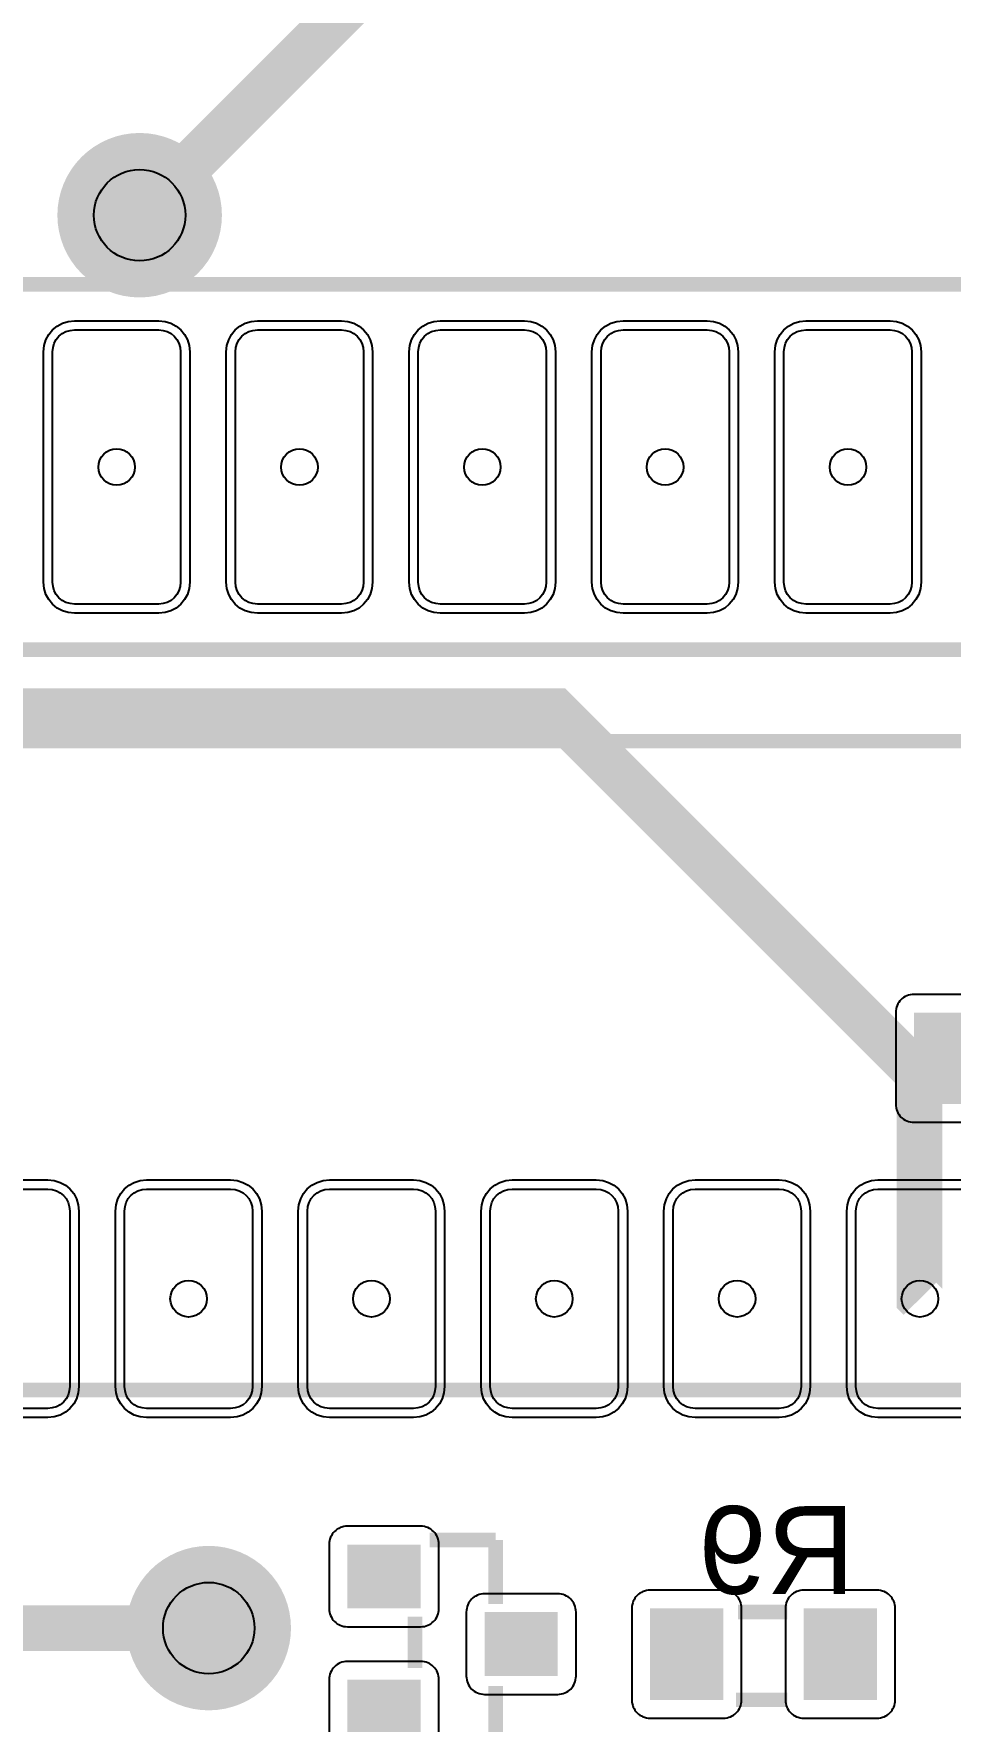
# Model space of a CAD drawing. Header units: inches. Extents: x -2.14 to 2.14, y -2.06 to 2.06.
# Drawn here: x -1.068 to -0.567, y -0.338 to 0.586 of the extents above; entities that cross this region are included whole.
import ezdxf

# ---------------------------------------------------------------- set-up
doc = ezdxf.new("R2010")
doc.units = ezdxf.units.IN
doc.layers.get('0').update_dxf_attribs({"linetype": 'CONTINUOUS'})

# ---------------------------------------------------------------- blocks, each defined once
blk = doc.blocks.new('RPAD')
blk.add_trace([(-0.5, -0.5), (-0.5, 0.5), (0.5, -0.5), (0.5, 0.5)])
blk = doc.blocks.new('EPAD')
at = {"const_width": 0.5}
blk.add_lwpolyline([(-0.25, 0, 1), (0.25, 0, 1)], format="xyb", close=True, dxfattribs=at)

msp = doc.modelspace()

# ---------------------------------------------------------------- linework, layer by layer
for points, const_width in [([(-1.009843, 0.48622), (-0.672047, 0.824016), (0.624016, 0.824016)], 0.025), ([(-1.452617, 0.671989), (-1.452617, 0.317051), (-1.350416, 0.21485), (-0.782346, 0.21485), (-0.583346, 0.01585), (-0.583346, -0.106417), (-0.583071, -0.106693)], 0.025), ([(-1.322441, 0.198425), (0.777559, 0.198425), (0.777559, 0.448425), (-1.322441, 0.448425), (-1.322441, 0.198425)], 0.008), ([(-1.322441, 0.198425), (0.777559, 0.198425), (0.777559, 0.448425), (-1.322441, 0.448425), (-1.322441, 0.198425)], 0.008), ([(-1.322441, 0.198425), (0.777559, 0.198425), (0.777559, 0.448425), (-1.322441, 0.448425), (-1.322441, 0.198425)], 0.008), ([(0.777559, 0.248425), (-1.322441, 0.248425)], 0.008), ([(0.777559, 0.248425), (-1.322441, 0.248425)], 0.008), ([(0.777559, 0.248425), (-1.322441, 0.248425)], 0.008), ([(-1.223346, 0.13185), (-1.412914, -0.032298), (-1.412914, -0.166557), (-1.292544, -0.286928), (-0.972071, -0.286928)], 0.025), ([(-1.333071, -0.156693), (0.666929, -0.156693)], 0.008), ([(-1.333071, -0.156693), (0.666929, -0.156693)], 0.008), ([(-1.333071, -0.156693), (0.666929, -0.156693)], 0.008), ([(-0.815181, -0.238677), (-0.851181, -0.238677)], 0.008), ([(-0.815181, -0.238677), (-0.851181, -0.238677)], 0.008), ([(-0.815181, -0.238677), (-0.851181, -0.238677)], 0.008), ([(-0.815181, -0.238677), (-0.815181, -0.273677)], 0.008), ([(-0.815181, -0.238677), (-0.815181, -0.273677)], 0.008), ([(-0.815181, -0.238677), (-0.815181, -0.273677)], 0.008), ([(-0.859181, -0.280677), (-0.859181, -0.308677)], 0.008), ([(-0.859181, -0.280677), (-0.859181, -0.308677)], 0.008), ([(-0.859181, -0.280677), (-0.859181, -0.308677)], 0.008), ([(-0.65563, -0.278181), (-0.68263, -0.278181)], 0.008), ([(-0.65563, -0.278181), (-0.68263, -0.278181)], 0.008), ([(-0.65563, -0.278181), (-0.68263, -0.278181)], 0.008), ([(-0.852181, -0.352677), (-0.815181, -0.352677), (-0.815181, -0.318677)], 0.008), ([(-0.852181, -0.352677), (-0.815181, -0.352677), (-0.815181, -0.318677)], 0.008), ([(-0.852181, -0.352677), (-0.815181, -0.352677), (-0.815181, -0.318677)], 0.008), ([(-0.65563, -0.326181), (-0.68363, -0.326181)], 0.008), ([(-0.65563, -0.326181), (-0.68363, -0.326181)], 0.008), ([(-0.65563, -0.326181), (-0.68363, -0.326181)], 0.008)]:
    msp.add_lwpolyline(points, dxfattribs=dict(const_width=const_width))
for points in [[(-0.999441, 0.268425), (-1.045441, 0.268425), (-1.048917, 0.268763), (-1.052131, 0.269737), (-1.055022, 0.271283), (-1.057527, 0.273339), (-1.059583, 0.275844), (-1.06113, 0.278735), (-1.062103, 0.281949), (-1.062441, 0.285425), (-1.062441, 0.411425), (-1.062103, 0.414901), (-1.06113, 0.418115), (-1.059583, 0.421006), (-1.057527, 0.423511), (-1.055022, 0.425568), (-1.052131, 0.427114), (-1.048917, 0.428087), (-1.045441, 0.428425), (-0.999441, 0.428425), (-0.995965, 0.428087), (-0.992751, 0.427114), (-0.98986, 0.425568), (-0.987355, 0.423511), (-0.985298, 0.421006), (-0.983752, 0.418115), (-0.982779, 0.414901), (-0.982441, 0.411425), (-0.982441, 0.285425), (-0.982779, 0.281949), (-0.983752, 0.278735), (-0.985298, 0.275844), (-0.987355, 0.273339), (-0.98986, 0.271283), (-0.992751, 0.269737), (-0.995965, 0.268763), (-0.999441, 0.268425)], [(-0.899441, 0.268425), (-0.945441, 0.268425), (-0.948917, 0.268763), (-0.952131, 0.269737), (-0.955022, 0.271283), (-0.957527, 0.273339), (-0.959583, 0.275844), (-0.96113, 0.278735), (-0.962103, 0.281949), (-0.962441, 0.285425), (-0.962441, 0.411425), (-0.962103, 0.414901), (-0.96113, 0.418115), (-0.959583, 0.421006), (-0.957527, 0.423511), (-0.955022, 0.425568), (-0.952131, 0.427114), (-0.948917, 0.428087), (-0.945441, 0.428425), (-0.899441, 0.428425), (-0.895965, 0.428087), (-0.892751, 0.427114), (-0.88986, 0.425568), (-0.887355, 0.423511), (-0.885298, 0.421006), (-0.883752, 0.418115), (-0.882779, 0.414901), (-0.882441, 0.411425), (-0.882441, 0.285425), (-0.882779, 0.281949), (-0.883752, 0.278735), (-0.885298, 0.275844), (-0.887355, 0.273339), (-0.88986, 0.271283), (-0.892751, 0.269737), (-0.895965, 0.268763), (-0.899441, 0.268425)], [(-0.799441, 0.268425), (-0.845441, 0.268425), (-0.848917, 0.268763), (-0.852131, 0.269737), (-0.855022, 0.271283), (-0.857527, 0.273339), (-0.859583, 0.275844), (-0.86113, 0.278735), (-0.862103, 0.281949), (-0.862441, 0.285425), (-0.862441, 0.411425), (-0.862103, 0.414901), (-0.86113, 0.418115), (-0.859583, 0.421006), (-0.857527, 0.423511), (-0.855022, 0.425568), (-0.852131, 0.427114), (-0.848917, 0.428087), (-0.845441, 0.428425), (-0.799441, 0.428425), (-0.795965, 0.428087), (-0.792751, 0.427114), (-0.78986, 0.425568), (-0.787355, 0.423511), (-0.785298, 0.421006), (-0.783752, 0.418115), (-0.782779, 0.414901), (-0.782441, 0.411425), (-0.782441, 0.285425), (-0.782779, 0.281949), (-0.783752, 0.278735), (-0.785298, 0.275844), (-0.787355, 0.273339), (-0.78986, 0.271283), (-0.792751, 0.269737), (-0.795965, 0.268763), (-0.799441, 0.268425)], [(-0.699441, 0.268425), (-0.745441, 0.268425), (-0.748917, 0.268763), (-0.752131, 0.269737), (-0.755022, 0.271283), (-0.757527, 0.273339), (-0.759583, 0.275844), (-0.76113, 0.278735), (-0.762103, 0.281949), (-0.762441, 0.285425), (-0.762441, 0.411425), (-0.762103, 0.414901), (-0.76113, 0.418115), (-0.759583, 0.421006), (-0.757527, 0.423511), (-0.755022, 0.425568), (-0.752131, 0.427114), (-0.748917, 0.428087), (-0.745441, 0.428425), (-0.699441, 0.428425), (-0.695965, 0.428087), (-0.692751, 0.427114), (-0.68986, 0.425568), (-0.687355, 0.423511), (-0.685298, 0.421006), (-0.683752, 0.418115), (-0.682779, 0.414901), (-0.682441, 0.411425), (-0.682441, 0.285425), (-0.682779, 0.281949), (-0.683752, 0.278735), (-0.685298, 0.275844), (-0.687355, 0.273339), (-0.68986, 0.271283), (-0.692751, 0.269737), (-0.695965, 0.268763), (-0.699441, 0.268425)], [(-0.599441, 0.268425), (-0.645441, 0.268425), (-0.648917, 0.268763), (-0.652131, 0.269737), (-0.655022, 0.271283), (-0.657527, 0.273339), (-0.659583, 0.275844), (-0.66113, 0.278735), (-0.662103, 0.281949), (-0.662441, 0.285425), (-0.662441, 0.411425), (-0.662103, 0.414901), (-0.66113, 0.418115), (-0.659583, 0.421006), (-0.657527, 0.423511), (-0.655022, 0.425568), (-0.652131, 0.427114), (-0.648917, 0.428087), (-0.645441, 0.428425), (-0.599441, 0.428425), (-0.595965, 0.428087), (-0.592751, 0.427114), (-0.58986, 0.425568), (-0.587355, 0.423511), (-0.585298, 0.421006), (-0.583752, 0.418115), (-0.582779, 0.414901), (-0.582441, 0.411425), (-0.582441, 0.285425), (-0.582779, 0.281949), (-0.583752, 0.278735), (-0.585298, 0.275844), (-0.587355, 0.273339), (-0.58986, 0.271283), (-0.592751, 0.269737), (-0.595965, 0.268763), (-0.599441, 0.268425)], [(-0.999441, 0.273425), (-1.045441, 0.273425), (-1.047894, 0.273664), (-1.050164, 0.274351), (-1.052204, 0.275442), (-1.053972, 0.276894), (-1.055424, 0.278662), (-1.056515, 0.280702), (-1.057202, 0.282972), (-1.057441, 0.285425), (-1.057441, 0.411425), (-1.057202, 0.413879), (-1.056515, 0.416148), (-1.055424, 0.418188), (-1.053972, 0.419956), (-1.052204, 0.421408), (-1.050164, 0.4225), (-1.047894, 0.423187), (-1.045441, 0.423425), (-0.999441, 0.423425), (-0.996987, 0.423187), (-0.994718, 0.4225), (-0.992678, 0.421408), (-0.99091, 0.419956), (-0.989458, 0.418188), (-0.988367, 0.416148), (-0.98768, 0.413879), (-0.987441, 0.411425), (-0.987441, 0.285425), (-0.98768, 0.282972), (-0.988367, 0.280702), (-0.989458, 0.278662), (-0.99091, 0.276894), (-0.992678, 0.275442), (-0.994718, 0.274351), (-0.996987, 0.273664), (-0.999441, 0.273425)], [(-0.899441, 0.273425), (-0.945441, 0.273425), (-0.947894, 0.273664), (-0.950164, 0.274351), (-0.952204, 0.275442), (-0.953972, 0.276894), (-0.955424, 0.278662), (-0.956515, 0.280702), (-0.957202, 0.282972), (-0.957441, 0.285425), (-0.957441, 0.411425), (-0.957202, 0.413879), (-0.956515, 0.416148), (-0.955424, 0.418188), (-0.953972, 0.419956), (-0.952204, 0.421408), (-0.950164, 0.4225), (-0.947894, 0.423187), (-0.945441, 0.423425), (-0.899441, 0.423425), (-0.896987, 0.423187), (-0.894718, 0.4225), (-0.892678, 0.421408), (-0.89091, 0.419956), (-0.889458, 0.418188), (-0.888367, 0.416148), (-0.88768, 0.413879), (-0.887441, 0.411425), (-0.887441, 0.285425), (-0.88768, 0.282972), (-0.888367, 0.280702), (-0.889458, 0.278662), (-0.89091, 0.276894), (-0.892678, 0.275442), (-0.894718, 0.274351), (-0.896987, 0.273664), (-0.899441, 0.273425)], [(-0.799441, 0.273425), (-0.845441, 0.273425), (-0.847894, 0.273664), (-0.850164, 0.274351), (-0.852204, 0.275442), (-0.853972, 0.276894), (-0.855424, 0.278662), (-0.856515, 0.280702), (-0.857202, 0.282972), (-0.857441, 0.285425), (-0.857441, 0.411425), (-0.857202, 0.413879), (-0.856515, 0.416148), (-0.855424, 0.418188), (-0.853972, 0.419956), (-0.852204, 0.421408), (-0.850164, 0.4225), (-0.847894, 0.423187), (-0.845441, 0.423425), (-0.799441, 0.423425), (-0.796987, 0.423187), (-0.794718, 0.4225), (-0.792678, 0.421408), (-0.79091, 0.419956), (-0.789458, 0.418188), (-0.788367, 0.416148), (-0.78768, 0.413879), (-0.787441, 0.411425), (-0.787441, 0.285425), (-0.78768, 0.282972), (-0.788367, 0.280702), (-0.789458, 0.278662), (-0.79091, 0.276894), (-0.792678, 0.275442), (-0.794718, 0.274351), (-0.796987, 0.273664), (-0.799441, 0.273425)], [(-0.699441, 0.273425), (-0.745441, 0.273425), (-0.747894, 0.273664), (-0.750164, 0.274351), (-0.752204, 0.275442), (-0.753972, 0.276894), (-0.755424, 0.278662), (-0.756515, 0.280702), (-0.757202, 0.282972), (-0.757441, 0.285425), (-0.757441, 0.411425), (-0.757202, 0.413879), (-0.756515, 0.416148), (-0.755424, 0.418188), (-0.753972, 0.419956), (-0.752204, 0.421408), (-0.750164, 0.4225), (-0.747894, 0.423187), (-0.745441, 0.423425), (-0.699441, 0.423425), (-0.696987, 0.423187), (-0.694718, 0.4225), (-0.692678, 0.421408), (-0.69091, 0.419956), (-0.689458, 0.418188), (-0.688367, 0.416148), (-0.68768, 0.413879), (-0.687441, 0.411425), (-0.687441, 0.285425), (-0.68768, 0.282972), (-0.688367, 0.280702), (-0.689458, 0.278662), (-0.69091, 0.276894), (-0.692678, 0.275442), (-0.694718, 0.274351), (-0.696987, 0.273664), (-0.699441, 0.273425)], [(-0.599441, 0.273425), (-0.645441, 0.273425), (-0.647894, 0.273664), (-0.650164, 0.274351), (-0.652204, 0.275442), (-0.653972, 0.276894), (-0.655424, 0.278662), (-0.656515, 0.280702), (-0.657202, 0.282972), (-0.657441, 0.285425), (-0.657441, 0.411425), (-0.657202, 0.413879), (-0.656515, 0.416148), (-0.655424, 0.418188), (-0.653972, 0.419956), (-0.652204, 0.421408), (-0.650164, 0.4225), (-0.647894, 0.423187), (-0.645441, 0.423425), (-0.599441, 0.423425), (-0.596987, 0.423187), (-0.594718, 0.4225), (-0.592678, 0.421408), (-0.59091, 0.419956), (-0.589458, 0.418188), (-0.588367, 0.416148), (-0.58768, 0.413879), (-0.587441, 0.411425), (-0.587441, 0.285425), (-0.58768, 0.282972), (-0.588367, 0.280702), (-0.589458, 0.278662), (-0.59091, 0.276894), (-0.592678, 0.275442), (-0.594718, 0.274351), (-0.596987, 0.273664), (-0.599441, 0.273425)], [(-0.960071, -0.171693), (-1.006071, -0.171693), (-1.009547, -0.171355), (-1.012761, -0.170381), (-1.015652, -0.168835), (-1.018157, -0.166779), (-1.020213, -0.164274), (-1.021759, -0.161383), (-1.022733, -0.158169), (-1.023071, -0.154693), (-1.023071, -0.058693), (-1.022733, -0.055217), (-1.021759, -0.052003), (-1.020213, -0.049112), (-1.018157, -0.046607), (-1.015652, -0.04455), (-1.012761, -0.043004), (-1.009547, -0.042031), (-1.006071, -0.041693), (-0.960071, -0.041693), (-0.956595, -0.042031), (-0.953381, -0.043004), (-0.95049, -0.04455), (-0.947985, -0.046607), (-0.945928, -0.049112), (-0.944382, -0.052003), (-0.943409, -0.055217), (-0.943071, -0.058693), (-0.943071, -0.154693), (-0.943409, -0.158169), (-0.944382, -0.161383), (-0.945928, -0.164274), (-0.947985, -0.166779), (-0.95049, -0.168835), (-0.953381, -0.170381), (-0.956595, -0.171355), (-0.960071, -0.171693)], [(-0.860071, -0.171693), (-0.906071, -0.171693), (-0.909547, -0.171355), (-0.912761, -0.170381), (-0.915652, -0.168835), (-0.918157, -0.166779), (-0.920213, -0.164274), (-0.921759, -0.161383), (-0.922733, -0.158169), (-0.923071, -0.154693), (-0.923071, -0.058693), (-0.922733, -0.055217), (-0.921759, -0.052003), (-0.920213, -0.049112), (-0.918157, -0.046607), (-0.915652, -0.04455), (-0.912761, -0.043004), (-0.909547, -0.042031), (-0.906071, -0.041693), (-0.860071, -0.041693), (-0.856595, -0.042031), (-0.853381, -0.043004), (-0.85049, -0.04455), (-0.847985, -0.046607), (-0.845928, -0.049112), (-0.844382, -0.052003), (-0.843409, -0.055217), (-0.843071, -0.058693), (-0.843071, -0.154693), (-0.843409, -0.158169), (-0.844382, -0.161383), (-0.845928, -0.164274), (-0.847985, -0.166779), (-0.85049, -0.168835), (-0.853381, -0.170381), (-0.856595, -0.171355), (-0.860071, -0.171693)], [(-0.760071, -0.171693), (-0.806071, -0.171693), (-0.809547, -0.171355), (-0.812761, -0.170381), (-0.815652, -0.168835), (-0.818157, -0.166779), (-0.820213, -0.164274), (-0.821759, -0.161383), (-0.822733, -0.158169), (-0.823071, -0.154693), (-0.823071, -0.058693), (-0.822733, -0.055217), (-0.821759, -0.052003), (-0.820213, -0.049112), (-0.818157, -0.046607), (-0.815652, -0.04455), (-0.812761, -0.043004), (-0.809547, -0.042031), (-0.806071, -0.041693), (-0.760071, -0.041693), (-0.756595, -0.042031), (-0.753381, -0.043004), (-0.75049, -0.04455), (-0.747985, -0.046607), (-0.745928, -0.049112), (-0.744382, -0.052003), (-0.743409, -0.055217), (-0.743071, -0.058693), (-0.743071, -0.154693), (-0.743409, -0.158169), (-0.744382, -0.161383), (-0.745928, -0.164274), (-0.747985, -0.166779), (-0.75049, -0.168835), (-0.753381, -0.170381), (-0.756595, -0.171355), (-0.760071, -0.171693)], [(-0.660071, -0.171693), (-0.706071, -0.171693), (-0.709547, -0.171355), (-0.712761, -0.170381), (-0.715652, -0.168835), (-0.718157, -0.166779), (-0.720213, -0.164274), (-0.721759, -0.161383), (-0.722733, -0.158169), (-0.723071, -0.154693), (-0.723071, -0.058693), (-0.722733, -0.055217), (-0.721759, -0.052003), (-0.720213, -0.049112), (-0.718157, -0.046607), (-0.715652, -0.04455), (-0.712761, -0.043004), (-0.709547, -0.042031), (-0.706071, -0.041693), (-0.660071, -0.041693), (-0.656595, -0.042031), (-0.653381, -0.043004), (-0.65049, -0.04455), (-0.647985, -0.046607), (-0.645928, -0.049112), (-0.644382, -0.052003), (-0.643409, -0.055217), (-0.643071, -0.058693), (-0.643071, -0.154693), (-0.643409, -0.158169), (-0.644382, -0.161383), (-0.645928, -0.164274), (-0.647985, -0.166779), (-0.65049, -0.168835), (-0.653381, -0.170381), (-0.656595, -0.171355), (-0.660071, -0.171693)], [(-0.960071, -0.166693), (-1.006071, -0.166693), (-1.008524, -0.166454), (-1.010794, -0.165767), (-1.012834, -0.164676), (-1.014602, -0.163224), (-1.016054, -0.161456), (-1.017145, -0.159416), (-1.017832, -0.157146), (-1.018071, -0.154693), (-1.018071, -0.058693), (-1.017832, -0.056239), (-1.017145, -0.05397), (-1.016054, -0.05193), (-1.014602, -0.050162), (-1.012834, -0.04871), (-1.010794, -0.047619), (-1.008524, -0.046931), (-1.006071, -0.046693), (-0.960071, -0.046693), (-0.957617, -0.046931), (-0.955348, -0.047619), (-0.953308, -0.04871), (-0.95154, -0.050162), (-0.950088, -0.05193), (-0.948997, -0.05397), (-0.94831, -0.056239), (-0.948071, -0.058693), (-0.948071, -0.154693), (-0.94831, -0.157146), (-0.948997, -0.159416), (-0.950088, -0.161456), (-0.95154, -0.163224), (-0.953308, -0.164676), (-0.955348, -0.165767), (-0.957617, -0.166454), (-0.960071, -0.166693)], [(-0.860071, -0.166693), (-0.906071, -0.166693), (-0.908524, -0.166454), (-0.910794, -0.165767), (-0.912834, -0.164676), (-0.914602, -0.163224), (-0.916054, -0.161456), (-0.917145, -0.159416), (-0.917832, -0.157146), (-0.918071, -0.154693), (-0.918071, -0.058693), (-0.917832, -0.056239), (-0.917145, -0.05397), (-0.916054, -0.05193), (-0.914602, -0.050162), (-0.912834, -0.04871), (-0.910794, -0.047619), (-0.908524, -0.046931), (-0.906071, -0.046693), (-0.860071, -0.046693), (-0.857617, -0.046931), (-0.855348, -0.047619), (-0.853308, -0.04871), (-0.85154, -0.050162), (-0.850088, -0.05193), (-0.848997, -0.05397), (-0.84831, -0.056239), (-0.848071, -0.058693), (-0.848071, -0.154693), (-0.84831, -0.157146), (-0.848997, -0.159416), (-0.850088, -0.161456), (-0.85154, -0.163224), (-0.853308, -0.164676), (-0.855348, -0.165767), (-0.857617, -0.166454), (-0.860071, -0.166693)], [(-0.760071, -0.166693), (-0.806071, -0.166693), (-0.808524, -0.166454), (-0.810794, -0.165767), (-0.812834, -0.164676), (-0.814602, -0.163224), (-0.816054, -0.161456), (-0.817145, -0.159416), (-0.817832, -0.157146), (-0.818071, -0.154693), (-0.818071, -0.058693), (-0.817832, -0.056239), (-0.817145, -0.05397), (-0.816054, -0.05193), (-0.814602, -0.050162), (-0.812834, -0.04871), (-0.810794, -0.047619), (-0.808524, -0.046931), (-0.806071, -0.046693), (-0.760071, -0.046693), (-0.757617, -0.046931), (-0.755348, -0.047619), (-0.753308, -0.04871), (-0.75154, -0.050162), (-0.750088, -0.05193), (-0.748997, -0.05397), (-0.74831, -0.056239), (-0.748071, -0.058693), (-0.748071, -0.154693), (-0.74831, -0.157146), (-0.748997, -0.159416), (-0.750088, -0.161456), (-0.75154, -0.163224), (-0.753308, -0.164676), (-0.755348, -0.165767), (-0.757617, -0.166454), (-0.760071, -0.166693)], [(-0.660071, -0.166693), (-0.706071, -0.166693), (-0.708524, -0.166454), (-0.710794, -0.165767), (-0.712834, -0.164676), (-0.714602, -0.163224), (-0.716054, -0.161456), (-0.717145, -0.159416), (-0.717832, -0.157146), (-0.718071, -0.154693), (-0.718071, -0.058693), (-0.717832, -0.056239), (-0.717145, -0.05397), (-0.716054, -0.05193), (-0.714602, -0.050162), (-0.712834, -0.04871), (-0.710794, -0.047619), (-0.708524, -0.046931), (-0.706071, -0.046693), (-0.660071, -0.046693), (-0.657617, -0.046931), (-0.655348, -0.047619), (-0.653308, -0.04871), (-0.65154, -0.050162), (-0.650088, -0.05193), (-0.648997, -0.05397), (-0.64831, -0.056239), (-0.648071, -0.058693), (-0.648071, -0.154693), (-0.64831, -0.157146), (-0.648997, -0.159416), (-0.650088, -0.161456), (-0.65154, -0.163224), (-0.653308, -0.164676), (-0.655348, -0.165767), (-0.657617, -0.166454), (-0.660071, -0.166693)], [(-0.906181, -0.241177), (-0.906181, -0.276177), (-0.906131, -0.277217), (-0.905982, -0.278222), (-0.90574, -0.279189), (-0.905409, -0.280113), (-0.904995, -0.280989), (-0.9045, -0.281813), (-0.903931, -0.282581), (-0.903291, -0.283287), (-0.902584, -0.283927), (-0.901817, -0.284496), (-0.900993, -0.284991), (-0.900117, -0.285406), (-0.899193, -0.285736), (-0.898226, -0.285978), (-0.89722, -0.286127), (-0.896181, -0.286177), (-0.856181, -0.286177), (-0.855142, -0.286127), (-0.854137, -0.285978), (-0.85317, -0.285736), (-0.852246, -0.285406), (-0.851369, -0.284991), (-0.850545, -0.284496), (-0.849778, -0.283927), (-0.849072, -0.283287), (-0.848431, -0.282581), (-0.847862, -0.281813), (-0.847367, -0.280989), (-0.846953, -0.280113), (-0.846622, -0.279189), (-0.84638, -0.278222), (-0.846231, -0.277217), (-0.846181, -0.276177), (-0.846181, -0.241177), (-0.846231, -0.240138), (-0.84638, -0.239133), (-0.846622, -0.238166), (-0.846953, -0.237242), (-0.847367, -0.236365), (-0.847862, -0.235541), (-0.848431, -0.234774), (-0.849072, -0.234068), (-0.849778, -0.233428), (-0.850545, -0.232858), (-0.851369, -0.232364), (-0.852246, -0.231949), (-0.85317, -0.231618), (-0.854137, -0.231376), (-0.855142, -0.231228), (-0.856181, -0.231177), (-0.896181, -0.231177), (-0.89722, -0.231228), (-0.898226, -0.231376), (-0.899193, -0.231618), (-0.900117, -0.231949), (-0.900993, -0.232364), (-0.901817, -0.232858), (-0.902584, -0.233428), (-0.903291, -0.234068), (-0.903931, -0.234774), (-0.9045, -0.235541), (-0.904995, -0.236365), (-0.905409, -0.237242), (-0.90574, -0.238166), (-0.905982, -0.239133), (-0.906131, -0.240138), (-0.906181, -0.241177)], [(-0.69063, -0.266181), (-0.73063, -0.266181), (-0.731669, -0.266231), (-0.732674, -0.26638), (-0.733641, -0.266622), (-0.734565, -0.266953), (-0.735442, -0.267367), (-0.736266, -0.267862), (-0.737033, -0.268431), (-0.737739, -0.269072), (-0.73838, -0.269778), (-0.738949, -0.270545), (-0.739443, -0.271369), (-0.739858, -0.272246), (-0.740189, -0.27317), (-0.740431, -0.274137), (-0.74058, -0.275142), (-0.74063, -0.276181), (-0.74063, -0.326181), (-0.74058, -0.32722), (-0.740431, -0.328226), (-0.740189, -0.329193), (-0.739858, -0.330117), (-0.739443, -0.330993), (-0.738949, -0.331817), (-0.73838, -0.332584), (-0.737739, -0.333291), (-0.737033, -0.333931), (-0.736266, -0.3345), (-0.735442, -0.334995), (-0.734565, -0.335409), (-0.733641, -0.33574), (-0.732674, -0.335982), (-0.731669, -0.336131), (-0.73063, -0.336181), (-0.69063, -0.336181), (-0.689591, -0.336131), (-0.688585, -0.335982), (-0.687619, -0.33574), (-0.686694, -0.335409), (-0.685818, -0.334995), (-0.684994, -0.3345), (-0.684226, -0.333931), (-0.68352, -0.333291), (-0.68288, -0.332584), (-0.682311, -0.331817), (-0.681817, -0.330993), (-0.681402, -0.330117), (-0.681071, -0.329193), (-0.680829, -0.328226), (-0.68068, -0.32722), (-0.68063, -0.326181), (-0.68063, -0.276181), (-0.68068, -0.275142), (-0.680829, -0.274137), (-0.681071, -0.27317), (-0.681402, -0.272246), (-0.681817, -0.271369), (-0.682311, -0.270545), (-0.68288, -0.269778), (-0.68352, -0.269072), (-0.684226, -0.268431), (-0.684994, -0.267862), (-0.685818, -0.267367), (-0.686694, -0.266953), (-0.687619, -0.266622), (-0.688585, -0.26638), (-0.689591, -0.266231), (-0.69063, -0.266181)], [(-0.60663, -0.266181), (-0.64663, -0.266181), (-0.647669, -0.266231), (-0.648674, -0.26638), (-0.649641, -0.266622), (-0.650565, -0.266953), (-0.651442, -0.267367), (-0.652266, -0.267862), (-0.653033, -0.268431), (-0.653739, -0.269072), (-0.65438, -0.269778), (-0.654949, -0.270545), (-0.655443, -0.271369), (-0.655858, -0.272246), (-0.656189, -0.27317), (-0.656431, -0.274137), (-0.65658, -0.275142), (-0.65663, -0.276181), (-0.65663, -0.326181), (-0.65658, -0.32722), (-0.656431, -0.328226), (-0.656189, -0.329193), (-0.655858, -0.330117), (-0.655443, -0.330993), (-0.654949, -0.331817), (-0.65438, -0.332584), (-0.653739, -0.333291), (-0.653033, -0.333931), (-0.652266, -0.3345), (-0.651442, -0.334995), (-0.650565, -0.335409), (-0.649641, -0.33574), (-0.648674, -0.335982), (-0.647669, -0.336131), (-0.64663, -0.336181), (-0.60663, -0.336181), (-0.605591, -0.336131), (-0.604585, -0.335982), (-0.603619, -0.33574), (-0.602694, -0.335409), (-0.601818, -0.334995), (-0.600994, -0.3345), (-0.600226, -0.333931), (-0.59952, -0.333291), (-0.59888, -0.332584), (-0.598311, -0.331817), (-0.597817, -0.330993), (-0.597402, -0.330117), (-0.597071, -0.329193), (-0.596829, -0.328226), (-0.59668, -0.32722), (-0.59663, -0.326181), (-0.59663, -0.276181), (-0.59668, -0.275142), (-0.596829, -0.274137), (-0.597071, -0.27317), (-0.597402, -0.272246), (-0.597817, -0.271369), (-0.598311, -0.270545), (-0.59888, -0.269778), (-0.59952, -0.269072), (-0.600226, -0.268431), (-0.600994, -0.267862), (-0.601818, -0.267367), (-0.602694, -0.266953), (-0.603619, -0.266622), (-0.604585, -0.26638), (-0.605591, -0.266231), (-0.60663, -0.266181)], [(-0.831181, -0.278177), (-0.831181, -0.313177), (-0.831131, -0.314217), (-0.830982, -0.315222), (-0.83074, -0.316189), (-0.830409, -0.317113), (-0.829995, -0.317989), (-0.8295, -0.318813), (-0.828931, -0.319581), (-0.828291, -0.320287), (-0.827584, -0.320927), (-0.826817, -0.321496), (-0.825993, -0.321991), (-0.825117, -0.322406), (-0.824193, -0.322736), (-0.823226, -0.322978), (-0.82222, -0.323127), (-0.821181, -0.323177), (-0.781181, -0.323177), (-0.780142, -0.323127), (-0.779137, -0.322978), (-0.77817, -0.322736), (-0.777246, -0.322406), (-0.776369, -0.321991), (-0.775545, -0.321496), (-0.774778, -0.320927), (-0.774072, -0.320287), (-0.773431, -0.319581), (-0.772862, -0.318813), (-0.772367, -0.317989), (-0.771953, -0.317113), (-0.771622, -0.316189), (-0.77138, -0.315222), (-0.771231, -0.314217), (-0.771181, -0.313177), (-0.771181, -0.278177), (-0.771231, -0.277138), (-0.77138, -0.276133), (-0.771622, -0.275166), (-0.771953, -0.274242), (-0.772367, -0.273365), (-0.772862, -0.272541), (-0.773431, -0.271774), (-0.774072, -0.271068), (-0.774778, -0.270428), (-0.775545, -0.269858), (-0.776369, -0.269364), (-0.777246, -0.268949), (-0.77817, -0.268618), (-0.779137, -0.268376), (-0.780142, -0.268228), (-0.781181, -0.268177), (-0.821181, -0.268177), (-0.82222, -0.268228), (-0.823226, -0.268376), (-0.824193, -0.268618), (-0.825117, -0.268949), (-0.825993, -0.269364), (-0.826817, -0.269858), (-0.827584, -0.270428), (-0.828291, -0.271068), (-0.828931, -0.271774), (-0.8295, -0.272541), (-0.829995, -0.273365), (-0.830409, -0.274242), (-0.83074, -0.275166), (-0.830982, -0.276133), (-0.831131, -0.277138), (-0.831181, -0.278177)]]:
    msp.add_lwpolyline(points, close=True)
for points in [[(-0.546346, 0.05985), (-0.586346, 0.05985), (-0.587386, 0.0598), (-0.588391, 0.059652), (-0.589358, 0.059409), (-0.590282, 0.059079), (-0.591158, 0.058664), (-0.591982, 0.058169), (-0.59275, 0.0576), (-0.593456, 0.05696), (-0.594096, 0.056254), (-0.594665, 0.055486), (-0.59516, 0.054662), (-0.595575, 0.053786), (-0.595906, 0.052862), (-0.596148, 0.051895), (-0.596296, 0.05089), (-0.596346, 0.04985), (-0.596346, -0.00015), (-0.596296, -0.001189), (-0.596148, -0.002194), (-0.595906, -0.003161), (-0.595575, -0.004085), (-0.59516, -0.004961), (-0.594665, -0.005785), (-0.594096, -0.006553), (-0.593456, -0.007259), (-0.59275, -0.007899), (-0.591982, -0.008469), (-0.591158, -0.008963), (-0.590282, -0.009378), (-0.589358, -0.009709), (-0.588391, -0.009951), (-0.587386, -0.010099), (-0.586346, -0.01015), (-0.586346, -0.01015), (-0.546346, -0.01015)], [(-1.106071, -0.041693), (-1.060071, -0.041693), (-1.056595, -0.042031), (-1.053381, -0.043004), (-1.05049, -0.04455), (-1.047985, -0.046607), (-1.045928, -0.049112), (-1.044382, -0.052003), (-1.043409, -0.055217), (-1.043071, -0.058693), (-1.043071, -0.154693), (-1.043409, -0.158169), (-1.044382, -0.161383), (-1.045928, -0.164274), (-1.047985, -0.166779), (-1.05049, -0.168835), (-1.053381, -0.170381), (-1.056595, -0.171355), (-1.060071, -0.171693), (-1.060071, -0.171693), (-1.106071, -0.171693)], [(-0.560071, -0.171693), (-0.606071, -0.171693), (-0.609547, -0.171355), (-0.612761, -0.170381), (-0.615652, -0.168835), (-0.618157, -0.166779), (-0.620213, -0.164274), (-0.621759, -0.161383), (-0.622733, -0.158169), (-0.623071, -0.154693), (-0.623071, -0.058693), (-0.622733, -0.055217), (-0.621759, -0.052003), (-0.620213, -0.049112), (-0.618157, -0.046607), (-0.615652, -0.04455), (-0.612761, -0.043004), (-0.609547, -0.042031), (-0.606071, -0.041693), (-0.560071, -0.041693)], [(-1.106071, -0.046693), (-1.060071, -0.046693), (-1.057617, -0.046931), (-1.055348, -0.047619), (-1.053308, -0.04871), (-1.05154, -0.050162), (-1.050088, -0.05193), (-1.048997, -0.05397), (-1.04831, -0.056239), (-1.048071, -0.058693), (-1.048071, -0.154693), (-1.04831, -0.157146), (-1.048997, -0.159416), (-1.050088, -0.161456), (-1.05154, -0.163224), (-1.053308, -0.164676), (-1.055348, -0.165767), (-1.057617, -0.166454), (-1.060071, -0.166693), (-1.060071, -0.166693), (-1.106071, -0.166693)], [(-0.560071, -0.166693), (-0.606071, -0.166693), (-0.608524, -0.166454), (-0.610794, -0.165767), (-0.612834, -0.164676), (-0.614602, -0.163224), (-0.616054, -0.161456), (-0.617145, -0.159416), (-0.617832, -0.157146), (-0.618071, -0.154693), (-0.618071, -0.058693), (-0.617832, -0.056239), (-0.617145, -0.05397), (-0.616054, -0.05193), (-0.614602, -0.050162), (-0.612834, -0.04871), (-0.610794, -0.047619), (-0.608524, -0.046931), (-0.606071, -0.046693), (-0.560071, -0.046693)], [(-0.846181, -0.350177), (-0.846181, -0.315177), (-0.846231, -0.314138), (-0.84638, -0.313133), (-0.846622, -0.312166), (-0.846953, -0.311242), (-0.847367, -0.310365), (-0.847862, -0.309541), (-0.848431, -0.308774), (-0.849072, -0.308068), (-0.849778, -0.307428), (-0.850545, -0.306858), (-0.851369, -0.306364), (-0.852246, -0.305949), (-0.85317, -0.305618), (-0.854137, -0.305376), (-0.855142, -0.305228), (-0.856181, -0.305177), (-0.896181, -0.305177), (-0.89722, -0.305228), (-0.898226, -0.305376), (-0.899193, -0.305618), (-0.900117, -0.305949), (-0.900993, -0.306364), (-0.901817, -0.306858), (-0.902584, -0.307428), (-0.903291, -0.308068), (-0.903931, -0.308774), (-0.9045, -0.309541), (-0.904995, -0.310365), (-0.905409, -0.311242), (-0.90574, -0.312166), (-0.905982, -0.313133), (-0.906131, -0.314138), (-0.906181, -0.315177), (-0.906181, -0.315177), (-0.906181, -0.350177)]]:
    msp.add_lwpolyline(points)
for centre, radius in [((-1.009843, 0.48622), 0.025), ((-1.022441, 0.348425), 0.01), ((-0.922441, 0.348425), 0.01), ((-0.822441, 0.348425), 0.01), ((-0.722441, 0.348425), 0.01), ((-0.622441, 0.348425), 0.01), ((-0.983071, -0.106693), 0.01), ((-0.883071, -0.106693), 0.01), ((-0.783071, -0.106693), 0.01), ((-0.683071, -0.106693), 0.01), ((-0.583071, -0.106693), 0.01), ((-0.972071, -0.286928), 0.025)]:
    msp.add_circle(centre, radius)

# ---------------------------------------------------------------- block references
for name, p, xscale, yscale in [('EPAD', (-1.009843, 0.48622), 0.09, 0.09), ('EPAD', (-1.009843, 0.48622), 0.07, 0.07), ('EPAD', (-0.972071, -0.286928), 0.09, 0.09), ('EPAD', (-0.972071, -0.286928), 0.07, 0.07), ('RPAD', (-0.71063, -0.301181), 0.04, 0.05), ('RPAD', (-0.62663, -0.301181), 0.04, 0.05)]:
    msp.add_blockref(name, p, dxfattribs=dict(xscale=xscale, yscale=yscale))
for p, xscale, yscale, rotation in [((-0.566346, 0.02485), 0.04, 0.05, 180), ((-0.876181, -0.258677), 0.035, 0.04, 90), ((-0.801181, -0.295677), 0.035, 0.04, 90), ((-0.876181, -0.332677), 0.035, 0.04, 90)]:
    msp.add_blockref('RPAD', p, dxfattribs=dict(xscale=xscale, yscale=yscale, rotation=rotation))

# ---------------------------------------------------------------- texts
at = {"text_generation_flag": 2, "width": 1.041667}
msp.add_text('R9', height=0.048, dxfattribs=at).set_placement((-0.61863, -0.268181))
msp.add_text('R9', height=0.048, dxfattribs=at).set_placement((-0.61863, -0.268181))
msp.add_text('R9', height=0.048, dxfattribs=at).set_placement((-0.61863, -0.268181))

doc.saveas('drawing.dxf')
